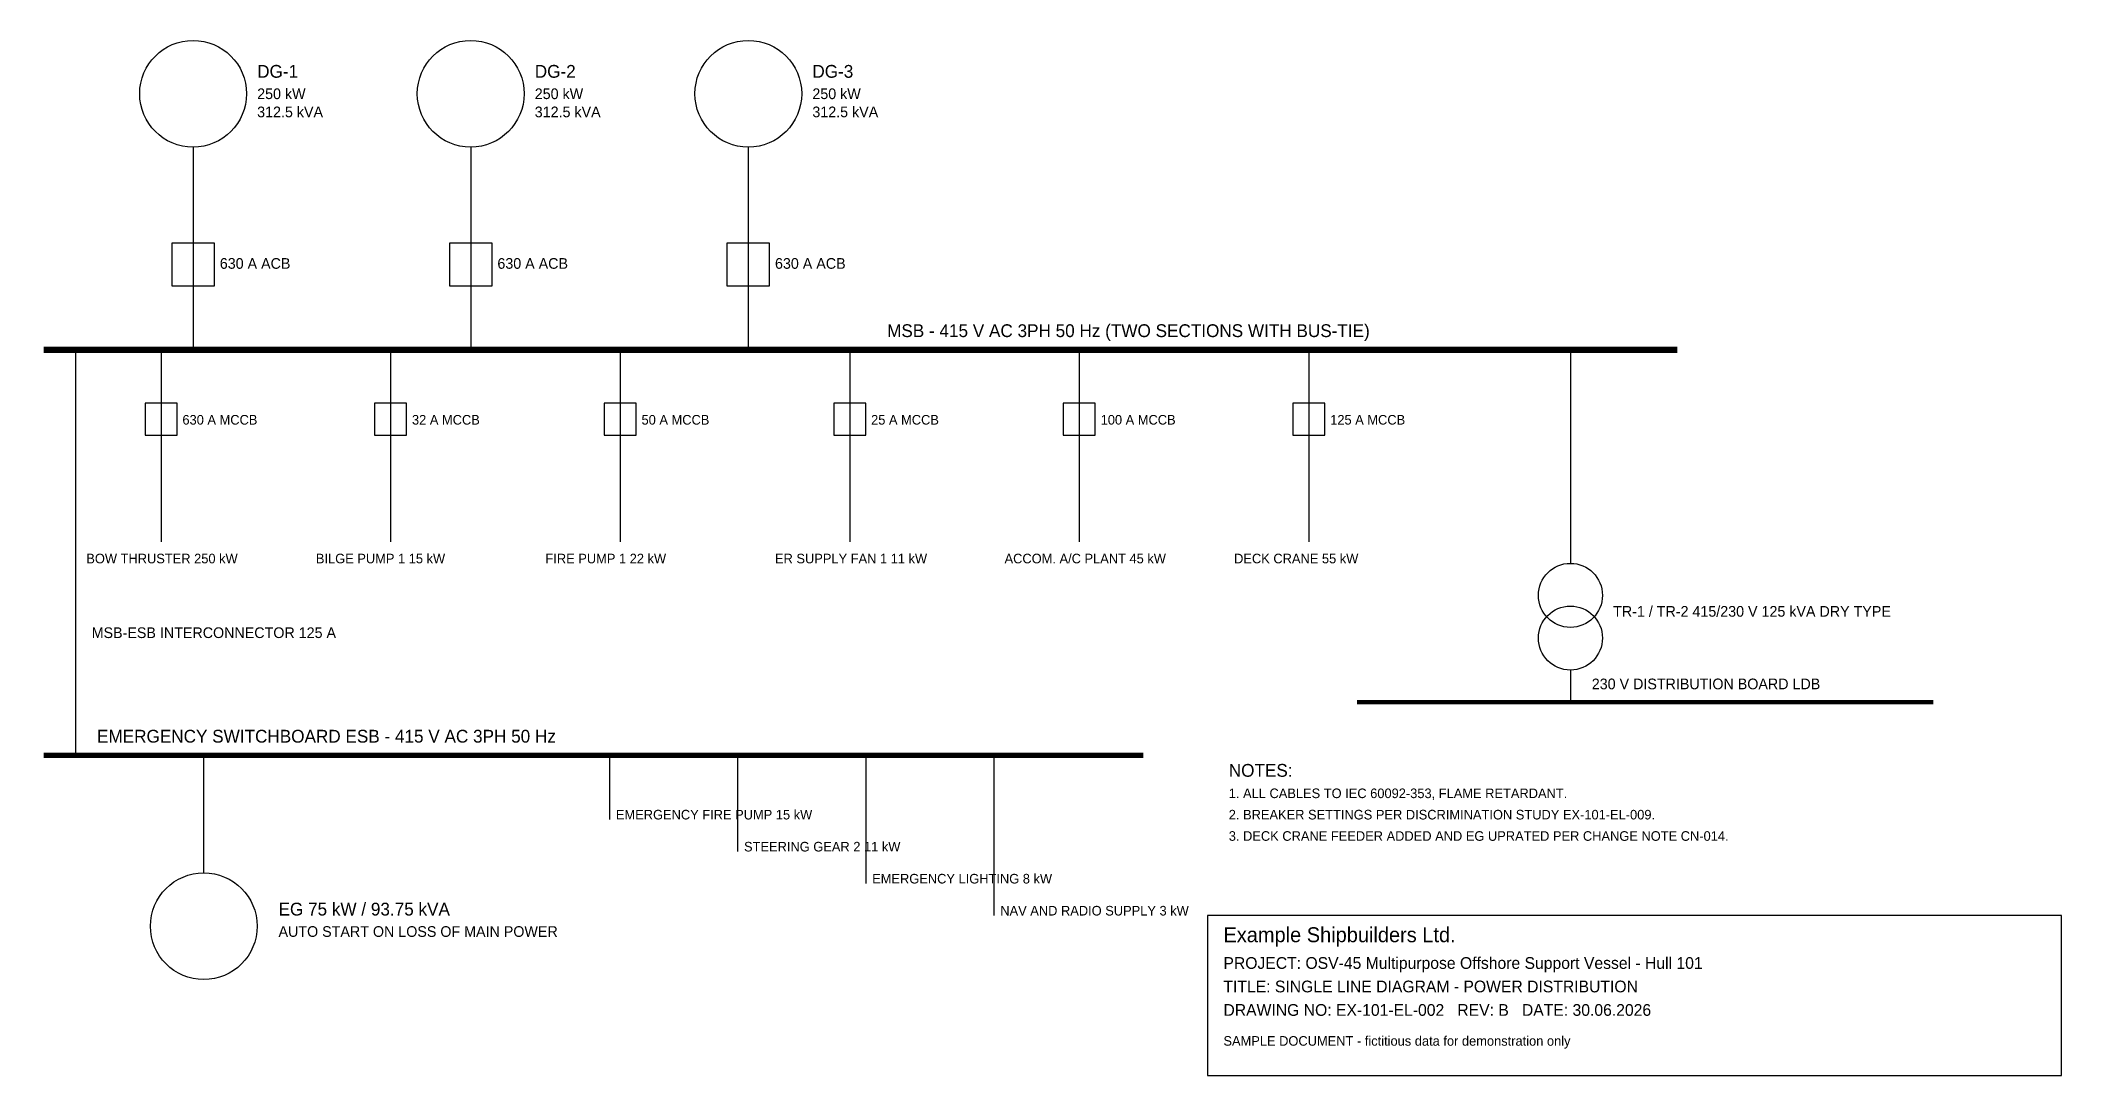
# Model space of a CAD drawing. Header units: millimetres. Extents: x 70 to 19000, y 200 to 9900.
import ezdxf

# ---------------------------------------------------------------- set-up
doc = ezdxf.new("R2010")
doc.units = ezdxf.units.MM
for name, color, linetype in [('BUS', 1, 'Continuous'), ('CABLE', 8, 'Continuous'), ('EQUIP', 3, 'Continuous'), ('TEXT', 7, 'Continuous'), ('TITLE', 5, 'Continuous')]:
    doc.layers.add(name, color=color, linetype=linetype)

msp = doc.modelspace()

# ---------------------------------------------------------------- linework, layer by layer
at = {"layer": 'BUS'}
for points, const_width in [([(100, 7000), (15400, 7000)], 60), ([(12400, 3700), (17800, 3700)], 40), ([(100, 3200), (10400, 3200)], 50)]:
    msp.add_lwpolyline(points, dxfattribs=dict(at, const_width=const_width))
at = {"layer": 'CABLE'}
for p, q in [((1500, 8900), (1500, 7000)), ((4100, 8900), (4100, 7000)), ((6700, 8900), (6700, 7000)), ((400, 7000), (400, 3200)), ((1200, 7000), (1200, 5200)), ((3350, 7000), (3350, 5200)), ((5500, 7000), (5500, 5200)), ((7650, 7000), (7650, 5200)), ((9800, 7000), (9800, 5200)), ((11950, 7000), (11950, 5200)), ((14400, 7000), (14400, 5000)), ((14400, 4000), (14400, 3700)), ((1600, 2100), (1600, 3200)), ((5400, 3200), (5400, 2600)), ((6600, 3200), (6600, 2300)), ((7800, 3200), (7800, 2000)), ((9000, 3200), (9000, 1700))]:
    msp.add_line(p, q, dxfattribs=at)
at = {"layer": 'EQUIP'}
for points in [[(1300, 7600), (1700, 7600), (1700, 8000), (1300, 8000)], [(3900, 7600), (4300, 7600), (4300, 8000), (3900, 8000)], [(6500, 7600), (6900, 7600), (6900, 8000), (6500, 8000)], [(1050, 6200), (1350, 6200), (1350, 6500), (1050, 6500)], [(3200, 6200), (3500, 6200), (3500, 6500), (3200, 6500)], [(5350, 6200), (5650, 6200), (5650, 6500), (5350, 6500)], [(7500, 6200), (7800, 6200), (7800, 6500), (7500, 6500)], [(9650, 6200), (9950, 6200), (9950, 6500), (9650, 6500)], [(11800, 6200), (12100, 6200), (12100, 6500), (11800, 6500)]]:
    msp.add_lwpolyline(points, close=True, dxfattribs=at)
for centre, radius in [((1500, 9400), 500), ((4100, 9400), 500), ((6700, 9400), 500), ((14400, 4700), 300), ((14400, 4300), 300), ((1600, 1600), 500)]:
    msp.add_circle(centre, radius, dxfattribs=at)
at = {"layer": 'TITLE'}
msp.add_lwpolyline([(11000, 200), (19000, 200), (19000, 1700), (11000, 1700)], close=True, dxfattribs=at)

# ---------------------------------------------------------------- texts
at = {"layer": 'TEXT'}
for s, height, p in [('DG-1', 120, (2100, 9550)), ('DG-2', 120, (4700, 9550)), ('DG-3', 120, (7300, 9550)), ('312.5 kVA', 100, (2100, 9180)), ('250 kW', 100, (2100, 9350)), ('312.5 kVA', 100, (4700, 9180)), ('250 kW', 100, (4700, 9350)), ('312.5 kVA', 100, (7300, 9180)), ('250 kW', 100, (7300, 9350)), ('630 A ACB', 100, (1750, 7760)), ('630 A ACB', 100, (4350, 7760)), ('630 A ACB', 100, (6950, 7760)), ('MSB - 415 V AC 3PH 50 Hz (TWO SECTIONS WITH BUS-TIE)', 120, (8000, 7120)), ('630 A MCCB', 90, (1400, 6300)), ('32 A MCCB', 90, (3550, 6300)), ('50 A MCCB', 90, (5700, 6300)), ('25 A MCCB', 90, (7850, 6300)), ('100 A MCCB', 90, (10000, 6300)), ('125 A MCCB', 90, (12150, 6300)), ('BOW THRUSTER 250 kW', 90, (500, 5000)), ('BILGE PUMP 1 15 kW', 90, (2650, 5000)), ('FIRE PUMP 1 22 kW', 90, (4800, 5000)), ('ER SUPPLY FAN 1 11 kW', 90, (6950, 5000)), ('ACCOM. A/C PLANT 45 kW', 90, (9100, 5000)), ('DECK CRANE 55 kW', 90, (11250, 5000)), ('TR-1 / TR-2 415/230 V 125 kVA DRY TYPE', 100, (14800, 4500)), ('MSB-ESB INTERCONNECTOR 125 A', 100, (550, 4300)), ('230 V DISTRIBUTION BOARD LDB', 100, (14600, 3820)), ('EMERGENCY SWITCHBOARD ESB - 415 V AC 3PH 50 Hz', 120, (600, 3320)), ('NOTES:', 120, (11200, 3000)), ('1. ALL CABLES TO IEC 60092-353, FLAME RETARDANT.', 90, (11200, 2800)), ('EMERGENCY FIRE PUMP 15 kW', 90, (5460, 2600)), ('2. BREAKER SETTINGS PER DISCRIMINATION STUDY EX-101-EL-009.', 90, (11200, 2600)), ('3. DECK CRANE FEEDER ADDED AND EG UPRATED PER CHANGE NOTE CN-014.', 90, (11200, 2400)), ('STEERING GEAR 2 11 kW', 90, (6660, 2300)), ('EMERGENCY LIGHTING 8 kW', 90, (7860, 2000)), ('EG 75 kW / 93.75 kVA', 120, (2300, 1700)), ('NAV AND RADIO SUPPLY 3 kW', 90, (9060, 1700)), ('AUTO START ON LOSS OF MAIN POWER', 100, (2300, 1500))]:
    msp.add_text(s, height=height, dxfattribs=at).set_placement(p)
at = {"layer": 'TITLE'}
for s, height, p in [('Example Shipbuilders Ltd.', 140, (11150, 1450)), ('PROJECT: OSV-45 Multipurpose Offshore Support Vessel - Hull 101', 110, (11150, 1200)), ('TITLE: SINGLE LINE DIAGRAM - POWER DISTRIBUTION', 110, (11150, 980)), ('DRAWING NO: EX-101-EL-002   REV: B   DATE: 30.06.2026', 110, (11150, 760)), ('SAMPLE DOCUMENT - fictitious data for demonstration only', 90, (11150, 480))]:
    msp.add_text(s, height=height, dxfattribs=at).set_placement(p)

doc.saveas('drawing.dxf')
